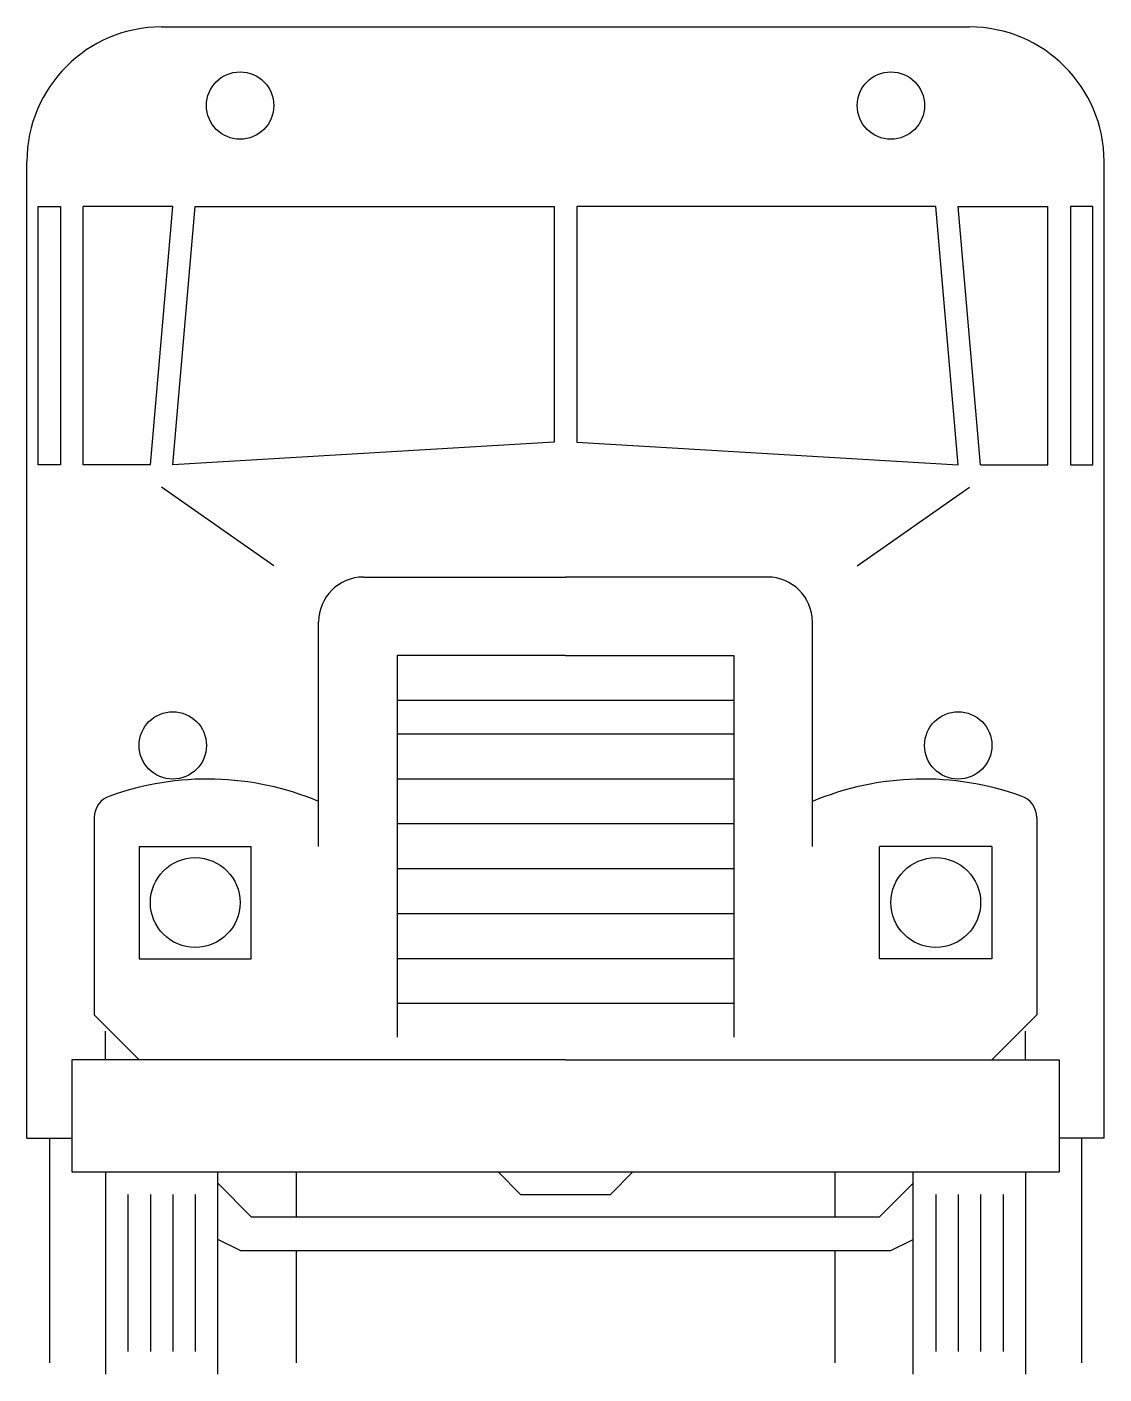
# Model space of a CAD drawing. Extents: x 0 to 2.44, y 0 to 3.05.
import ezdxf

# ---------------------------------------------------------------- set-up
doc = ezdxf.new("R2010")
doc.units = 0
doc.header["$LTSCALE"] = 1.2
doc.header["$MEASUREMENT"] = 0
doc.layers.get('0').update_dxf_attribs({"color": 3, "linetype": 'CONTINUOUS'})
doc.layers.add('CAR_DTL', color=3, linetype='CONTINUOUS')

msp = doc.modelspace()

# ---------------------------------------------------------------- linework, layer by layer
for p, q in [((0.3048, 3.048), (2.1336, 3.048)), ((0, 0.5334), (0, 2.7432)), ((2.4384, 0.5334), (2.4384, 2.7432)), ((0.0254, 2.6416), (0.0762, 2.6416)), ((0.0254, 2.0574), (0.0254, 2.6416)), ((0.0762, 2.6416), (0.0762, 2.0574)), ((0.3302, 2.6416), (0.127, 2.6416)), ((0.127, 2.0574), (0.127, 2.6416)), ((0.2794, 2.0574), (0.3302, 2.6416)), ((0.3302, 2.0574), (0.381, 2.6416)), ((0.381, 2.6416), (1.1938, 2.6416)), ((1.1938, 2.6416), (1.1938, 2.1082)), ((2.0574, 2.6416), (1.2446, 2.6416)), ((1.2446, 2.6416), (1.2446, 2.1082)), ((2.1082, 2.0574), (2.0574, 2.6416)), ((2.159, 2.0574), (2.1082, 2.6416)), ((2.1082, 2.6416), (2.3114, 2.6416)), ((2.3114, 2.0574), (2.3114, 2.6416)), ((2.413, 2.6416), (2.3622, 2.6416)), ((2.3622, 2.6416), (2.3622, 2.0574)), ((2.413, 2.0574), (2.413, 2.6416)), ((1.1938, 2.1082), (0.3302, 2.0574)), ((1.2446, 2.1082), (2.1082, 2.0574)), ((0.0762, 2.0574), (0.0254, 2.0574)), ((0.2794, 2.0574), (0.127, 2.0574)), ((2.159, 2.0574), (2.3114, 2.0574)), ((2.3622, 2.0574), (2.413, 2.0574)), ((0.762, 1.8034), (1.2192, 1.8034)), ((1.6764, 1.8034), (1.2192, 1.8034)), ((0.6604, 1.1938), (0.6604, 1.7018)), ((1.778, 1.1938), (1.778, 1.7018)), ((0.8382, 1.6256), (0.8382, 0.762)), ((1.2192, 1.6256), (0.8382, 1.6256)), ((1.2192, 1.6256), (1.6002, 1.6256)), ((1.6002, 1.6256), (1.6002, 0.762)), ((0.1524, 1.2594), (0.1524, 0.8128)), ((2.286, 1.2594), (2.286, 0.8128)), ((0.254, 0.7112), (0.1524, 0.8128)), ((2.1844, 0.7112), (2.286, 0.8128)), ((0.1778, 0.7112), (0.1778, 0.7762)), ((2.2606, 0.7112), (2.2606, 0.7762)), ((0.1016, 0.7112), (0.1016, 0.4572)), ((1.2192, 0.7112), (0.1016, 0.7112)), ((1.2192, 0.7112), (2.3368, 0.7112)), ((2.3368, 0.7112), (2.3368, 0.4572)), ((0, 0.5334), (0.1016, 0.5334)), ((0.0508, 0.5334), (0.0508, 0.0254)), ((2.4384, 0.5334), (2.3368, 0.5334)), ((2.3876, 0.5334), (2.3876, 0.0254)), ((0.1016, 0.4572), (2.3368, 0.4572)), ((0.1778, 0.4572), (0.1778, 0)), ((0.4318, 0), (0.4318, 0.4572)), ((2.0066, 0), (2.0066, 0.4572)), ((2.2606, 0.4572), (2.2606, 0)), ((0.4826, 0.2794), (0.4318, 0.3048)), ((1.9558, 0.2794), (2.0066, 0.3048)), ((0.4826, 0.2794), (1.9558, 0.2794)), ((0.6096, 0.2794), (0.6096, 0.0254)), ((1.8288, 0.2794), (1.8288, 0.0254))]:
    msp.add_line(p, q)
for centre, radius in [((0.4826, 2.8702), 0.0762), ((1.9558, 2.8702), 0.0762), ((0.381, 1.0668), 0.1016), ((2.0574, 1.0668), 0.1016)]:
    msp.add_circle(centre, radius)
for centre, radius, start, end in [((0.3048, 2.7432), 0.3048, 90, 180), ((2.1336, 2.7432), 0.3048, 0, 90), ((0.762, 1.7018), 0.1016, 90, 180), ((1.6764, 1.7018), 0.1016, 0, 90), ((0.4082, 0.6965), 0.6498, 67.1637, 109.8532), ((2.0302, 0.6965), 0.6498, 70.1468, 112.8363), ((0.2032, 1.2594), 0.0508, 107.9695, 180), ((2.2352, 1.2594), 0.0508, 0, 72.0305)]:
    msp.add_arc(centre, radius, start, end)
at = {"layer": 'CAR_DTL'}
for p, q in [((0.5588, 1.8288), (0.3048, 2.0066)), ((1.8796, 1.8288), (2.1336, 2.0066)), ((1.6002, 1.524), (0.8382, 1.524)), ((1.6002, 1.4478), (0.8382, 1.4478)), ((1.6002, 1.3462), (0.8382, 1.3462)), ((1.6002, 1.2446), (0.8382, 1.2446)), ((0.254, 1.1938), (0.254, 0.9398)), ((0.254, 1.1938), (0.508, 1.1938)), ((0.508, 0.9398), (0.508, 1.1938)), ((2.1844, 1.1938), (1.9304, 1.1938)), ((1.9304, 0.9398), (1.9304, 1.1938)), ((2.1844, 1.1938), (2.1844, 0.9398)), ((1.6002, 1.143), (0.8382, 1.143)), ((1.6002, 1.0414), (0.8382, 1.0414)), ((0.254, 0.9398), (0.508, 0.9398)), ((1.6002, 0.9398), (0.8382, 0.9398)), ((2.1844, 0.9398), (1.9304, 0.9398)), ((1.6002, 0.8382), (0.8382, 0.8382)), ((0.6096, 0.4572), (0.6096, 0.3556)), ((1.0668, 0.4572), (1.1176, 0.4064)), ((1.3716, 0.4572), (1.3208, 0.4064)), ((1.8288, 0.4572), (1.8288, 0.3556)), ((0.508, 0.3556), (0.4318, 0.4318)), ((1.9304, 0.3556), (2.0066, 0.4318)), ((0.2286, 0.4064), (0.2286, 0.0508)), ((0.2794, 0.4064), (0.2794, 0.0508)), ((0.3302, 0.4064), (0.3302, 0.0508)), ((0.381, 0.4064), (0.381, 0.0508)), ((1.1176, 0.4064), (1.3208, 0.4064)), ((2.0574, 0.4064), (2.0574, 0.0508)), ((2.1082, 0.4064), (2.1082, 0.0508)), ((2.159, 0.4064), (2.159, 0.0508)), ((2.2098, 0.4064), (2.2098, 0.0508)), ((0.508, 0.3556), (1.9304, 0.3556))]:
    msp.add_line(p, q, dxfattribs=at)
for centre in [(0.3302, 1.4224), (2.1082, 1.4224)]:
    msp.add_circle(centre, 0.0762, dxfattribs=at)

doc.saveas('drawing.dxf')
